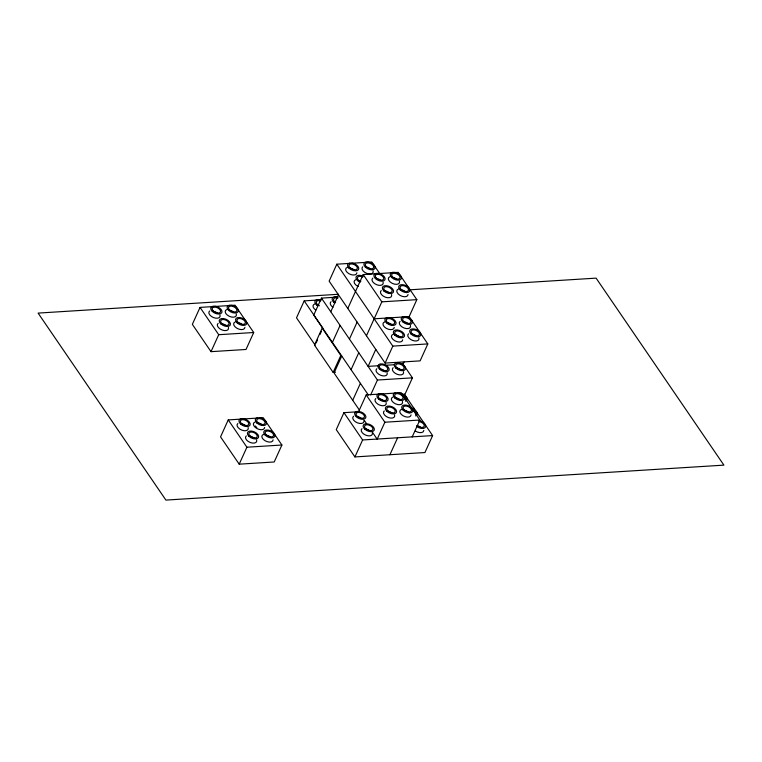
<?xml version="1.0" encoding="UTF-8"?>
<svg xmlns="http://www.w3.org/2000/svg" width="762" height="762" viewBox="0 0 762 762"><rect width="100%" height="100%" fill="white"/><g stroke="black" fill="none" stroke-linecap="round" stroke-linejoin="round"><path stroke-width="1.14" d="M229.21 305.572L200.044 307.4L192.348 324.355L211.017 351.663L246.021 349.472L253.708 332.508L235.048 305.2L231.543 305.429M211.017 351.663L218.704 334.708L200.044 307.4M257.404 418.081L228.238 419.91L220.542 436.874L239.201 464.172L274.206 461.982L281.902 445.027L263.242 417.719L259.737 417.938M317.03 300.066L304.2 300.876L296.504 317.83L315.163 345.138M239.201 464.172L246.898 447.218L228.238 419.91M337.776 297.085L321.44 298.113L313.744 315.068L368.398 395.04M349.663 263.395L336.823 264.195L329.136 281.149L385.115 363.074L420.119 360.874L427.815 343.919L409.156 316.611L416.843 299.657L398.183 272.348L394.678 272.567M316.125 343.014L317.573 339.833M319.973 334.537L321.421 331.356M330.775 311.763L338.461 294.808M332.413 342.376L340.1 325.422M347.796 308.458L363.179 274.539L392.354 272.72M333.137 372.399L340.824 355.444L322.164 328.136L314.468 345.1L333.137 372.399L335.471 372.256M341.738 356.025L334.051 372.989L359.378 410.042M349.434 339.071L357.121 322.116M351.072 369.684L358.759 352.72M366.455 335.766L381.838 301.847L363.179 274.539M359.112 411.709L343.938 412.661L336.252 429.625L354.911 456.924L424.92 452.542L432.616 435.578L404.07 393.821M352.711 400.298L360.397 383.334M375.79 349.415L368.094 366.379L378.6 365.722M358.502 411.871L366.198 394.916L395.364 393.087M370.694 394.868L377.428 380.028L321.44 298.113M385.115 363.074L392.811 346.11L336.823 264.195M354.911 456.924L362.607 439.969L343.938 412.661M404.06 362.064L403.098 364.179L400.764 364.331M366.198 394.916L384.858 422.224L377.171 439.179L372.504 432.349M402.431 363.207L412.433 377.838L404.736 394.792L402.403 394.945M389.915 454.733L397.612 437.779M412.166 436.988L419.862 420.024L401.203 392.725L397.697 392.944M351.996 263.242L371.827 262.004L379.828 273.701M338.471 294.275L38.1 313.096L165.906 500.091L723.9 465.134L596.094 278.13L409.699 289.817M319.364 299.923L321.697 299.771M381.838 301.847L416.843 299.657M374.152 318.811L409.156 316.611M218.704 334.708L253.708 332.508M392.811 346.11L427.815 343.919M384.429 365.35L393.763 364.769M377.428 380.028L412.433 377.838M411.613 408.422L413.947 408.28M410.566 408.67L414.071 408.451M384.858 422.224L419.862 420.024M246.898 447.218L281.902 445.027M362.607 439.969L432.616 435.578M304.2 300.876L322.859 328.174M364.503 420.653L366.503 423.577M265.443 435.178A4.496 2.553 24.4 0 1 270.52 437.15M256.813 427.453A4.496 2.553 24.4 0 1 255.299 425.996M256.985 422.805A4.496 2.553 24.4 0 1 262.061 424.777M248.155 427.52A6.001 3.41 24.4 0 1 241.802 430.12A6.001 3.41 24.4 0 1 237.849 423.52M264.652 427.482A6.001 3.41 24.4 0 1 256.727 428.425A6.001 3.41 24.4 0 1 255.108 422.024M273.11 439.855A6.001 3.41 24.4 0 1 265.186 440.798A6.001 3.41 24.4 0 1 263.576 434.397M256.613 439.893A6.001 3.41 24.4 0 1 250.26 442.503A6.001 3.41 24.4 0 1 246.317 435.893M249.107 436.207A4.496 2.553 24.4 0 1 254.184 438.179M241.678 423.872A4.496 2.553 24.4 0 1 245.726 425.796M228.79 310.286A4.496 2.553 24.4 0 1 233.867 312.258M220.913 323.688A4.496 2.553 24.4 0 1 226 325.66M219.961 315.001A6.001 3.41 24.4 0 1 213.608 317.611A6.001 3.41 24.4 0 1 209.655 311.001M228.419 327.384A6.001 3.41 24.4 0 1 222.075 329.984A6.001 3.41 24.4 0 1 218.123 323.383M213.484 311.353A4.496 2.553 24.4 0 1 217.532 313.287M237.249 322.669A4.496 2.553 24.4 0 1 242.335 324.641M236.296 313.982A6.001 3.41 24.4 0 1 229.229 316.268A6.001 3.41 24.4 0 1 226.914 309.505M244.916 327.346A6.001 3.41 24.4 0 1 236.992 328.289A6.001 3.41 24.4 0 1 235.382 321.888M394.945 397.802A4.496 2.553 24.4 0 1 400.021 399.774M402.45 401.498A6.001 3.41 24.4 0 1 395.383 403.793A6.001 3.41 24.4 0 1 393.068 397.021M386.115 402.517A6.001 3.41 24.4 0 1 379.762 405.127A6.001 3.41 24.4 0 1 375.809 398.516M411.07 414.861A6.001 3.41 24.4 0 1 403.146 415.804A6.001 3.41 24.4 0 1 401.536 409.404M394.573 414.899A6.001 3.41 24.4 0 1 388.229 417.5A6.001 3.41 24.4 0 1 384.277 410.899M403.403 410.185A4.496 2.553 24.4 0 1 409.137 412.918M387.067 411.204A4.496 2.553 24.4 0 1 392.154 413.185M378.609 398.831A4.496 2.553 24.4 0 1 384.343 401.564M363.865 420.262A6.001 3.41 24.4 0 1 357.511 422.872A6.001 3.41 24.4 0 1 353.558 416.271M357.378 416.614A4.496 2.553 24.4 0 1 361.436 418.548M372.323 432.645A6.001 3.41 24.4 0 1 365.97 435.254A6.001 3.41 24.4 0 1 362.017 428.644M365.836 428.996A4.496 2.553 24.4 0 1 369.894 430.93M423.815 430.416A6.001 3.41 24.4 0 1 415.242 430.949M417.176 425.777A4.496 2.553 24.4 0 1 421.234 427.711M411.747 408.556A6.001 3.41 24.4 0 1 416.881 412.347A6.001 3.41 24.4 0 1 415.509 415.881M412.804 409.88A4.496 2.553 24.4 0 1 415.671 414.071M418.748 420.614A6.001 3.41 24.4 0 1 425.653 426.682A6.001 3.41 24.4 0 1 417.138 426.768M419.081 421.596A4.496 2.553 24.4 0 1 424.129 426.444A4.496 2.553 24.4 0 1 417.024 425.51M356.902 272.786A6.001 3.41 24.4 0 1 348.977 273.729A6.001 3.41 24.4 0 1 347.367 267.329M349.234 268.11A4.496 2.553 24.4 0 1 354.32 270.081M358.13 286.474A6.001 3.41 24.4 0 1 355.825 279.711M373.075 270.777A6.001 3.41 24.4 0 1 366.732 273.377A6.001 3.41 24.4 0 1 362.779 266.776M357.692 280.492A4.496 2.553 24.4 0 1 360.912 281.197M366.598 267.129A4.496 2.553 24.4 0 1 370.656 269.062M360.035 282.283A6.001 3.41 24.4 0 1 356.206 276.682A6.001 3.41 24.4 0 1 363.207 276.244M360.426 281.53A4.496 2.553 24.4 0 1 357.568 277.33A4.496 2.553 24.4 0 1 362.807 277.006M410.404 325.384A6.001 3.41 24.4 0 1 404.05 327.993A6.001 3.41 24.4 0 1 400.098 321.393M403.917 321.735A4.496 2.553 24.4 0 1 407.975 323.669M394.221 327.393A6.001 3.41 24.4 0 1 386.305 328.346A6.001 3.41 24.4 0 1 384.686 321.945M418.862 337.766A6.001 3.41 24.4 0 1 412.509 340.376A6.001 3.41 24.4 0 1 408.556 333.766M402.688 339.776A6.001 3.41 24.4 0 1 394.764 340.719A6.001 3.41 24.4 0 1 393.144 334.318M411.356 334.08A4.496 2.553 24.4 0 1 416.433 336.052M396.05 335.137A4.496 2.553 24.4 0 1 400.098 337.071M387.582 322.764A4.496 2.553 24.4 0 1 391.639 324.698M408.051 294.484A6.001 3.41 24.4 0 1 400.126 295.437A6.001 3.41 24.4 0 1 398.516 289.036M383.096 282.15A6.001 3.41 24.4 0 1 376.742 284.75A6.001 3.41 24.4 0 1 372.799 278.149M375.59 278.454A4.496 2.553 24.4 0 1 380.667 280.435M391.554 294.523A6.001 3.41 24.4 0 1 385.21 297.132A6.001 3.41 24.4 0 1 381.257 290.532M384.048 290.836A4.496 2.553 24.4 0 1 389.134 292.808M399.431 281.121A6.001 3.41 24.4 0 1 392.363 283.416A6.001 3.41 24.4 0 1 390.058 276.654M391.925 277.435A4.496 2.553 24.4 0 1 397.002 279.406M400.383 289.817A4.496 2.553 24.4 0 1 406.117 292.541M403.479 371.685A6.001 3.41 24.4 0 1 397.126 374.285A6.001 3.41 24.4 0 1 393.173 367.684M379.628 369.018A4.496 2.553 24.4 0 1 385.362 371.751M387.144 372.704A6.001 3.41 24.4 0 1 380.79 375.314A6.001 3.41 24.4 0 1 376.838 368.703M396.992 368.036A4.496 2.553 24.4 0 1 401.05 369.97M401.66 393.802A6.001 3.41 24.4 0 1 406.794 397.593A6.001 3.41 24.4 0 1 405.422 401.126M398.821 393.421A6.001 3.41 24.4 0 1 400.202 393.478M401.631 394.697A4.496 2.553 24.4 0 1 405.136 399.831M315.697 310.001A6.001 3.41 24.4 0 1 314.735 304.009M317.602 305.81A6.001 3.41 24.4 0 1 315.116 300.98A6.001 3.41 24.4 0 1 320.669 299.98M319.345 305.829A4.496 2.553 24.4 0 1 316.354 301.942A4.496 2.553 24.4 0 1 320.631 300.885M316.611 304.79A4.496 2.553 24.4 0 1 318.735 305.067M332.937 307.238A6.001 3.41 24.4 0 1 331.051 301.714M333.851 302.028A4.496 2.553 24.4 0 1 334.88 302.066M334.842 303.057A6.001 3.41 24.4 0 1 332.356 298.228A6.001 3.41 24.4 0 1 337.909 297.218M335.575 302.485A4.496 2.553 24.4 0 1 333.718 298.875A4.496 2.553 24.4 0 1 337.871 298.123M241.516 423.596A4.496 2.553 24.4 0 0 248.622 424.539A4.496 2.553 24.4 0 0 243.573 419.681A4.496 2.553 24.4 0 0 241.516 423.596M240.487 423.929A6.001 3.41 24.4 0 0 249.984 425.186A6.001 3.41 24.4 0 0 243.24 418.7A6.001 3.41 24.4 0 0 240.487 423.929M256.823 422.91A6.001 3.41 24.4 0 0 266.319 424.158A6.001 3.41 24.4 0 0 259.575 417.681A6.001 3.41 24.4 0 0 256.823 422.91M257.851 422.577A4.496 2.553 24.4 0 0 264.957 423.51A4.496 2.553 24.4 0 0 259.909 418.662A4.496 2.553 24.4 0 0 257.851 422.577M249.974 435.978A4.496 2.553 24.4 0 0 257.089 436.912A4.496 2.553 24.4 0 0 252.032 432.064A4.496 2.553 24.4 0 0 249.974 435.978M248.945 436.312A6.001 3.41 24.4 0 0 258.442 437.559A6.001 3.41 24.4 0 0 251.698 431.082A6.001 3.41 24.4 0 0 248.945 436.312M265.281 435.283A6.001 3.41 24.4 0 0 274.777 436.54A6.001 3.41 24.4 0 0 268.034 430.054A6.001 3.41 24.4 0 0 265.281 435.283M266.309 434.95A4.496 2.553 24.4 0 0 273.425 435.893A4.496 2.553 24.4 0 0 268.367 431.035A4.496 2.553 24.4 0 0 266.309 434.95M237.087 322.774A6.001 3.41 24.4 0 0 246.583 324.021A6.001 3.41 24.4 0 0 239.84 317.544A6.001 3.41 24.4 0 0 237.087 322.774M229.657 310.058A4.496 2.553 24.4 0 0 236.763 311.001A4.496 2.553 24.4 0 0 231.715 306.143A4.496 2.553 24.4 0 0 229.657 310.058M228.629 310.391A6.001 3.41 24.4 0 0 238.125 311.648A6.001 3.41 24.4 0 0 231.381 305.162A6.001 3.41 24.4 0 0 228.629 310.391M220.751 323.793A6.001 3.41 24.4 0 0 230.257 325.05A6.001 3.41 24.4 0 0 223.504 318.564A6.001 3.41 24.4 0 0 220.751 323.793M221.78 323.459A4.496 2.553 24.4 0 0 228.895 324.402A4.496 2.553 24.4 0 0 223.838 319.545A4.496 2.553 24.4 0 0 221.78 323.459M212.293 311.41A6.001 3.41 24.4 0 0 221.79 312.668A6.001 3.41 24.4 0 0 215.046 306.181A6.001 3.41 24.4 0 0 212.293 311.41M213.322 311.077A4.496 2.553 24.4 0 0 220.428 312.02A4.496 2.553 24.4 0 0 215.379 307.162A4.496 2.553 24.4 0 0 213.322 311.077M238.115 322.44A4.496 2.553 24.4 0 0 245.231 323.374A4.496 2.553 24.4 0 0 240.173 318.526A4.496 2.553 24.4 0 0 238.115 322.44M403.241 410.289A6.001 3.41 24.4 0 0 412.737 411.547A6.001 3.41 24.4 0 0 405.994 405.06A6.001 3.41 24.4 0 0 403.241 410.289M404.27 409.956A4.496 2.553 24.4 0 0 411.385 410.889A4.496 2.553 24.4 0 0 406.327 406.041A4.496 2.553 24.4 0 0 404.27 409.956M395.811 397.573A4.496 2.553 24.4 0 0 402.917 398.516A4.496 2.553 24.4 0 0 397.869 393.659A4.496 2.553 24.4 0 0 395.811 397.573M394.783 397.907A6.001 3.41 24.4 0 0 404.279 399.164A6.001 3.41 24.4 0 0 397.535 392.678A6.001 3.41 24.4 0 0 394.783 397.907M378.447 398.936A6.001 3.41 24.4 0 0 387.944 400.183A6.001 3.41 24.4 0 0 381.2 393.706A6.001 3.41 24.4 0 0 378.447 398.936M387.934 410.975A4.496 2.553 24.4 0 0 395.049 411.918A4.496 2.553 24.4 0 0 389.992 407.06A4.496 2.553 24.4 0 0 387.934 410.975M379.476 398.602A4.496 2.553 24.4 0 0 386.582 399.536A4.496 2.553 24.4 0 0 381.533 394.687A4.496 2.553 24.4 0 0 379.476 398.602M386.906 411.309A6.001 3.41 24.4 0 0 396.402 412.566A6.001 3.41 24.4 0 0 389.658 406.079A6.001 3.41 24.4 0 0 386.906 411.309M364.655 429.054A6.001 3.41 24.4 0 0 374.152 430.311A6.001 3.41 24.4 0 0 367.408 423.824A6.001 3.41 24.4 0 0 364.655 429.054M365.684 428.72A4.496 2.553 24.4 0 0 372.789 429.663A4.496 2.553 24.4 0 0 367.741 424.805A4.496 2.553 24.4 0 0 365.684 428.72M356.197 416.681A6.001 3.41 24.4 0 0 365.693 417.938A6.001 3.41 24.4 0 0 358.95 411.451A6.001 3.41 24.4 0 0 356.197 416.681M357.216 416.347A4.496 2.553 24.4 0 0 364.331 417.29A4.496 2.553 24.4 0 0 359.283 412.433A4.496 2.553 24.4 0 0 357.216 416.347M349.072 268.214A6.001 3.41 24.4 0 0 358.578 269.472A6.001 3.41 24.4 0 0 351.825 262.985A6.001 3.41 24.4 0 0 349.072 268.214M350.101 267.881A4.496 2.553 24.4 0 0 357.216 268.824A4.496 2.553 24.4 0 0 352.158 263.966A4.496 2.553 24.4 0 0 350.101 267.881M365.408 267.186A6.001 3.41 24.4 0 0 374.914 268.443A6.001 3.41 24.4 0 0 368.16 261.957A6.001 3.41 24.4 0 0 365.408 267.186M366.436 266.852A4.496 2.553 24.4 0 0 373.551 267.795A4.496 2.553 24.4 0 0 368.494 262.938A4.496 2.553 24.4 0 0 366.436 266.852M411.194 334.175A6.001 3.41 24.4 0 0 420.691 335.432A6.001 3.41 24.4 0 0 413.947 328.946A6.001 3.41 24.4 0 0 411.194 334.175M412.223 333.842A4.496 2.553 24.4 0 0 419.329 334.785A4.496 2.553 24.4 0 0 414.28 329.927A4.496 2.553 24.4 0 0 412.223 333.842M403.765 321.469A4.496 2.553 24.4 0 0 410.87 322.412A4.496 2.553 24.4 0 0 405.822 317.554A4.496 2.553 24.4 0 0 403.765 321.469M402.736 321.802A6.001 3.41 24.4 0 0 412.232 323.059A6.001 3.41 24.4 0 0 405.489 316.573A6.001 3.41 24.4 0 0 402.736 321.802M386.401 322.821A6.001 3.41 24.4 0 0 395.897 324.079A6.001 3.41 24.4 0 0 389.153 317.592A6.001 3.41 24.4 0 0 386.401 322.821M395.888 334.87A4.496 2.553 24.4 0 0 402.993 335.813A4.496 2.553 24.4 0 0 397.945 330.956A4.496 2.553 24.4 0 0 395.888 334.87M387.429 322.488A4.496 2.553 24.4 0 0 394.535 323.431A4.496 2.553 24.4 0 0 389.487 318.573A4.496 2.553 24.4 0 0 387.429 322.488M394.859 335.204A6.001 3.41 24.4 0 0 404.355 336.461A6.001 3.41 24.4 0 0 397.612 329.975A6.001 3.41 24.4 0 0 394.859 335.204M383.896 290.941A6.001 3.41 24.4 0 0 393.392 292.198A6.001 3.41 24.4 0 0 386.639 285.712A6.001 3.41 24.4 0 0 383.896 290.941M384.915 290.608A4.496 2.553 24.4 0 0 392.03 291.551A4.496 2.553 24.4 0 0 386.972 286.693A4.496 2.553 24.4 0 0 384.915 290.608M375.428 278.559A6.001 3.41 24.4 0 0 384.924 279.816A6.001 3.41 24.4 0 0 378.181 273.329A6.001 3.41 24.4 0 0 375.428 278.559M376.457 278.225A4.496 2.553 24.4 0 0 383.572 279.168A4.496 2.553 24.4 0 0 378.514 274.31A4.496 2.553 24.4 0 0 376.457 278.225M391.763 277.539A6.001 3.41 24.4 0 0 401.26 278.797A6.001 3.41 24.4 0 0 394.516 272.31A6.001 3.41 24.4 0 0 391.763 277.539M392.792 277.206A4.496 2.553 24.4 0 0 399.907 278.14A4.496 2.553 24.4 0 0 394.849 273.291A4.496 2.553 24.4 0 0 392.792 277.206M400.221 289.912A6.001 3.41 24.4 0 0 409.727 291.17A6.001 3.41 24.4 0 0 402.974 284.683A6.001 3.41 24.4 0 0 400.221 289.912M401.25 289.579A4.496 2.553 24.4 0 0 408.365 290.522A4.496 2.553 24.4 0 0 403.308 285.664A4.496 2.553 24.4 0 0 401.25 289.579M395.811 368.094A6.001 3.41 24.4 0 0 405.308 369.351A6.001 3.41 24.4 0 0 398.564 362.864A6.001 3.41 24.4 0 0 395.811 368.094M396.84 367.76A4.496 2.553 24.4 0 0 403.946 368.703A4.496 2.553 24.4 0 0 398.897 363.845A4.496 2.553 24.4 0 0 396.84 367.76M379.476 369.122A6.001 3.41 24.4 0 0 388.972 370.38A6.001 3.41 24.4 0 0 382.229 363.893A6.001 3.41 24.4 0 0 379.476 369.122M380.505 368.789A4.496 2.553 24.4 0 0 387.61 369.722A4.496 2.553 24.4 0 0 382.562 364.874A4.496 2.553 24.4 0 0 380.505 368.789"/></g></svg>
